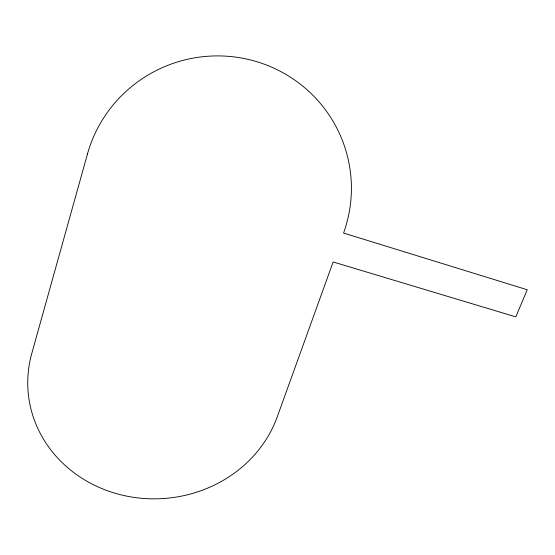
<?xml version="1.0" encoding="UTF-8"?>
<svg xmlns="http://www.w3.org/2000/svg" width="555" height="555" viewBox="0 0 555 555"><rect width="100%" height="100%" fill="white"/><g stroke="black" fill="none" stroke-linecap="round" stroke-linejoin="round"><path stroke-width="0.83" d="M87.461 153.999L31.767 353.507A128.08 117.494 -4.4 0 0 119.582 494.484A128.08 117.494 -4.4 0 0 277.229 416.93L333.139 261.96L515.81 316.884L527.25 289.759L343.566 233.051A134.463 132.895 -11.1 0 0 257.562 61.924A134.463 132.895 -11.1 0 0 87.461 153.999"/></g></svg>
